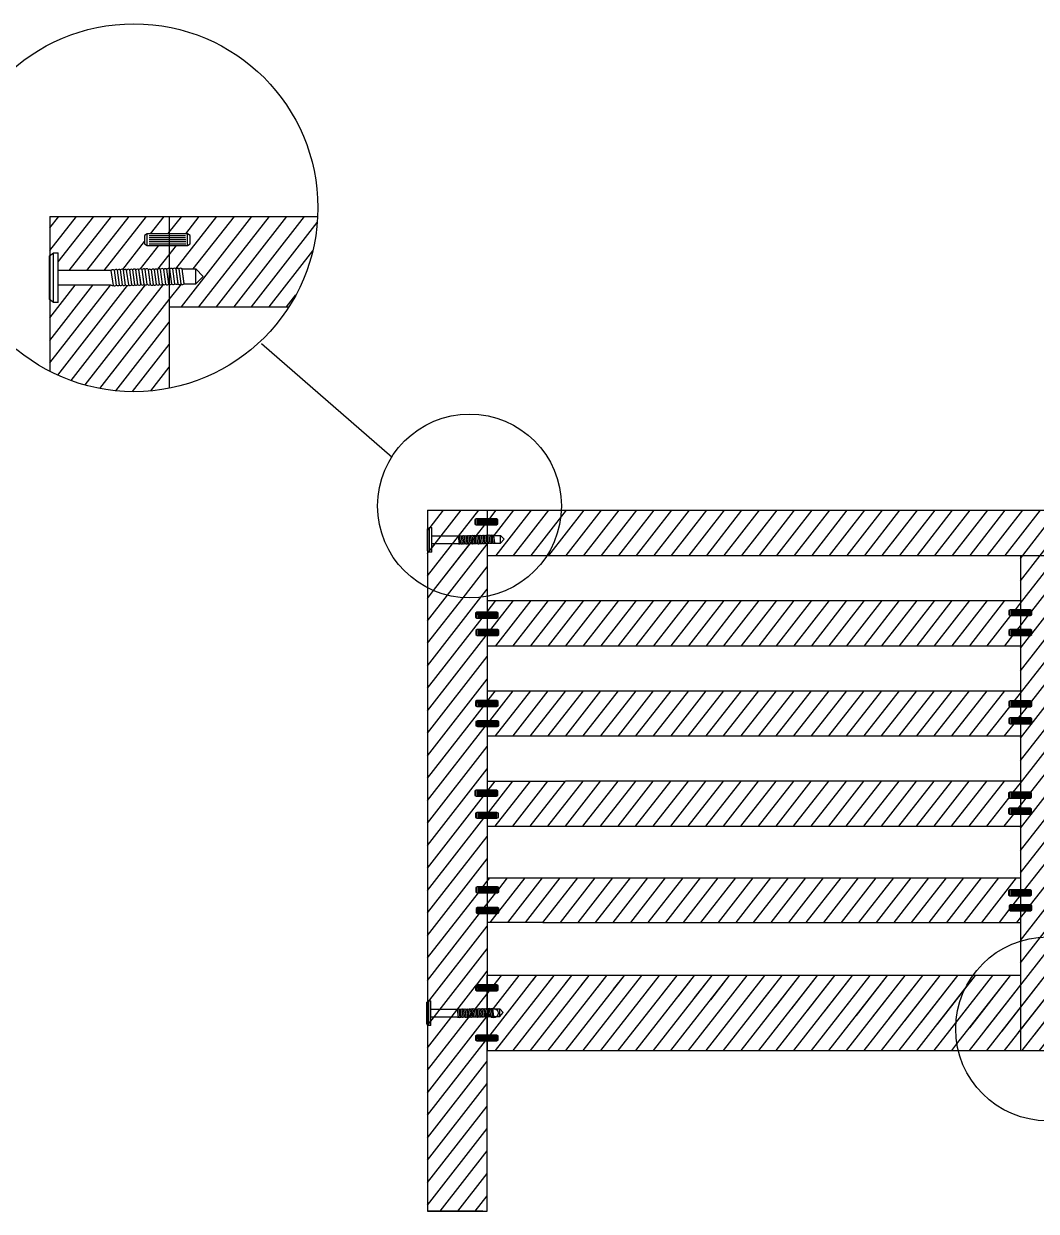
# Model space of a CAD drawing. Header units: centimetres. Extents: x 50 to 1431, y -211 to 1012.
# Drawn here: x 1164.3 to 1301.6, y 174.9 to 335.9 of the extents above; entities that cross this region are included whole.
import ezdxf

# ---------------------------------------------------------------- set-up
doc = ezdxf.new("R2010")
doc.units = ezdxf.units.CM
doc.header["$MEASUREMENT"] = 0
doc.layers.add('Chiodi', color=1, linetype='Continuous')
doc.layers.add('struttura', color=7, linetype='Continuous')
pattern_1 = [(52, (579.5637, 255.7226), (-1.47752, 1.1543653), [])]

msp = doc.modelspace()

# ---------------------------------------------------------------- hatches: boundary and pattern name
h = msp.add_hatch()
h.set_pattern_fill('ANSI31', color=256, scale=15, angle=7)
h.set_pattern_definition(pattern_1)
h.paths.add_polyline_path([(1180.69, 306.06), (1180.69, 307.19), (1181.06, 307.43), (1184.04, 307.43), (1184.04, 309.78), (1167.83, 309.78), (1167.83, 304.44), (1168.36, 304.82), (1168.99, 304.82), (1168.99, 302.45), (1176.18, 302.45, -0.38635), (1176.6, 302.47, -0.399895), (1177.02, 302.49, -0.373421), (1177.43, 302.51, -0.521011), (1177.85, 302.48, -0.38577), (1178.26, 302.5, -0.399895), (1178.69, 302.52, -0.373354), (1179.1, 302.53, -0.404719), (1179.53, 302.55, -0.361918), (1179.93, 302.56, -0.399895), (1180.36, 302.57, -0.373354), (1180.76, 302.59, -0.408153), (1181.2, 302.6), (1181.21, 302.53, -0.372902), (1181.62, 302.54, -0.399895), (1182.04, 302.56, -0.373354), (1182.45, 302.58, -0.388309), (1182.87, 302.6, -0.454283), (1183.28, 302.59, -0.38577), (1183.7, 302.62, -0.311142), (1184.04, 302.69), (1184.04, 305.83), (1181.06, 305.83)])
h = msp.add_hatch()
h.set_pattern_fill('ANSI31', color=256, scale=15, angle=7)
h.set_pattern_definition(pattern_1)
h.paths.add_polyline_path([(1204.15, 309.78), (1184.04, 309.78), (1184.04, 307.43), (1186.52, 307.43), (1186.89, 307.19), (1186.89, 306.06), (1186.52, 305.83), (1184.04, 305.83), (1184.04, 302.69, -0.078932), (1184.12, 302.63, -0.373354), (1184.53, 302.65, -0.424236), (1184.98, 302.65, -0.346547), (1185.36, 302.65, -0.412961), (1185.8, 302.65), (1187.63, 302.65), (1188.61, 301.64), (1187.63, 300.63), (1186.06, 300.63), (1186.05, 300.67, -0.42921), (1185.63, 300.63, -0.455072), (1185.19, 300.63, -0.375759), (1184.8, 300.64, -0.430376), (1184.37, 300.62, -0.311216), (1184.04, 300.55), (1184.04, 297.54), (1200.26, 297.54, 0.130951)])
h = msp.add_hatch()
h.set_pattern_fill('ANSI31', color=256, scale=15, angle=7)
h.set_pattern_definition(pattern_1)
h.paths.add_polyline_path([(1184.04, 300.55, -0.081794), (1183.96, 300.61, -0.43902), (1183.53, 300.59, -0.45849), (1183.14, 300.6, -0.433302), (1182.72, 300.57, -0.430376), (1182.29, 300.55, -0.403275), (1181.88, 300.53, -0.455072), (1181.44, 300.53, -0.379606), (1181.05, 300.54), (1181.04, 300.59, -0.446169), (1180.6, 300.56, -0.403275), (1180.19, 300.54, -0.434924), (1179.76, 300.53, -0.391239), (1179.36, 300.52, -0.430376), (1178.94, 300.51, -0.403275), (1178.53, 300.49, -0.455072), (1178.08, 300.49, -0.375759), (1177.7, 300.49, -0.430376), (1177.27, 300.48, -0.403275), (1176.86, 300.46, -0.400391), (1176.46, 300.42, -0.238896), (1176.18, 300.45), (1168.99, 300.45), (1168.99, 298.11), (1168.36, 298.11), (1167.83, 298.5), (1167.83, 288.8, 0.168914), (1184.04, 286.49)])
h = msp.add_hatch()
h.set_pattern_fill('ANSI31', color=256, scale=15, angle=7)
h.set_pattern_definition(pattern_1)
h.paths.add_polyline_path([(1229.44, 266.02), (1228.95, 265.51), (1228.14, 265.51, -0.374902), (1227.95, 265.51, -0.455072), (1227.73, 265.51, -0.375759), (1227.53, 265.51, -0.400391), (1227.33, 265.5), (1227.19, 266.51), (1227.19, 266.52), (1227.19, 266.51, -0.382872), (1227.4, 266.52, -0.424236), (1227.63, 266.52, -0.346547), (1227.82, 266.52, -0.412961), (1228.04, 266.52), (1228.95, 266.52)], flags=16)
h.paths.add_polyline_path([(1228.16, 265.53), (1228.17, 265.51), (1228.03, 266.52), (1228.03, 266.53)], flags=16)
h.paths.add_polyline_path([(1227.75, 265.53), (1227.75, 265.49), (1227.61, 266.51), (1227.61, 266.53)], flags=16)
h.paths.add_polyline_path([(1227.14, 267.97), (1225.46, 267.97), (1225.46, 268.65), (1225.65, 268.77), (1227.14, 268.77), (1227.14, 269.95), (1219.03, 269.95), (1219.03, 267.4), (1219.04, 267.41), (1219.04, 264.45), (1219.04, 259.45, 0.168675), (1227.14, 258.3), (1227.14, 265.37), (1226.93, 265.59, -0.756821), (1226.71, 265.5), (1226.53, 265.6, -0.670759), (1226.29, 265.46), (1226.11, 265.58, -0.655828), (1225.88, 265.44), (1225.69, 265.6, -0.670759), (1225.45, 265.46), (1225.27, 265.58, -0.65872), (1225.04, 265.44), (1224.85, 265.57, -0.670759), (1224.62, 265.44), (1224.44, 265.56, -0.675972), (1224.2, 265.42), (1224.02, 265.56, -0.670678), (1223.78, 265.42), (1223.6, 265.54, -0.675972), (1223.36, 265.41), (1223.32, 265.71, 1.263986), (1223.36, 265.41, 0.416131), (1223.57, 265.43, 0.417369), (1223.78, 265.45, 0.416151), (1223.99, 265.45, 0.402489), (1224.19, 265.46, 0.425715), (1224.41, 265.45, 0.417369), (1224.61, 265.46, 0.416151), (1224.82, 265.46, 0.417369), (1225.03, 265.48, 0.408472), (1225.24, 265.47, 0.417369), (1225.45, 265.49, 0.416151), (1225.66, 265.49, 0.445102), (1225.87, 265.48, 0.412353), (1226.08, 265.47, 0.417369), (1226.29, 265.48, 0.416151), (1226.5, 265.48, 0.417369), (1226.71, 265.5, 0.500433), (1226.91, 265.51, 0.422361), (1227.12, 265.5, 0.417369), (1227.33, 265.52, 0.416151), (1227.54, 265.52, 0.417369), (1227.75, 265.53, 0.412353), (1227.96, 265.52, 1.084062), (1228.13, 265.75), (1227.87, 266.42, 0.624444), (1227.61, 266.51, 0.382672), (1227.4, 266.52, 0.387103), (1227.19, 266.51, 0.386028), (1226.98, 266.5, 0.387103), (1226.78, 266.49, 0.453563), (1226.57, 266.5, 0.387555), (1226.36, 266.48, 0.387103), (1226.15, 266.47, 0.386028), (1225.94, 266.47, 0.387103), (1225.74, 266.45, 0.413343), (1225.52, 266.49, 0.387103), (1225.31, 266.48, 0.386028), (1225.1, 266.47, 0.387103), (1224.89, 266.46, 0.379238), (1224.69, 266.46, 0.387103), (1224.48, 266.45, 0.386028), (1224.27, 266.45, 0.387103), (1224.06, 266.43, 0.519115), (1223.85, 266.45, 0.387103), (1223.64, 266.44, 0.386028), (1223.43, 266.43, 1.078033), (1223.26, 266.18), (1223.26, 266.18, -1.081722), (1223.43, 266.43), (1223.6, 266.31, -0.679722), (1223.85, 266.45), (1223.88, 266.26, -1.234416), (1224.06, 266.43), (1224.23, 266.32, -0.675405), (1224.48, 266.46), (1224.64, 266.33, -0.663801), (1224.89, 266.48), (1225.06, 266.34, -0.675405), (1225.31, 266.49), (1225.48, 266.36, -0.684514), (1225.73, 266.5), (1225.9, 266.34, -0.675405), (1226.15, 266.48), (1226.32, 266.35, -0.679641), (1226.57, 266.5), (1226.6, 266.29, -1.176133), (1226.78, 266.49), (1226.94, 266.37, -0.54495), (1227.14, 266.54)])
h.paths.add_polyline_path([(1219.63, 266.42), (1219.63, 267.61), (1219.32, 267.61), (1219.32, 264.25), (1219.63, 264.25), (1219.63, 265.42), (1219.63, 265.42)], flags=16)
h = msp.add_hatch()
h.set_pattern_fill('ANSI31', color=256, scale=15, angle=7)
h.set_pattern_definition(pattern_1)
h.paths.add_polyline_path([(1378.75, 266.69), (1378.54, 266.7, -0.399853), (1378.74, 266.73), (1378.93, 266.59, -0.670759), (1379.16, 266.72), (1379.35, 266.6, -1.07062), (1379.64, 266.62), (1379.67, 268.38), (1378.32, 268.38), (1378.32, 268.26), (1378.13, 268.38), (1378.13, 268.95), (1378.32, 269.06), (1378.32, 268.95), (1379.69, 268.95), (1379.69, 269.95), (1227.14, 269.95), (1227.14, 268.65), (1228.38, 268.65), (1228.38, 268.77), (1228.56, 268.65), (1228.56, 268.09), (1228.38, 267.97), (1228.38, 268.09), (1227.14, 268.09), (1227.14, 263.83), (1311.8, 263.83), (1321.19, 263.83), (1379.69, 263.83), (1379.43, 266.61, 0.713017), (1379.17, 266.7, 0.416151), (1378.96, 266.7, 0.417369), (1378.75, 266.69, 1.235017), (1378.58, 266.46), (1378.68, 265.7), (1378.89, 265.69)])
h.paths.add_polyline_path([(1229.44, 266.02), (1228.95, 265.51), (1228.14, 265.51, -0.374902), (1227.95, 265.51, -0.455072), (1227.73, 265.51, -0.375759), (1227.53, 265.51, -0.400391), (1227.33, 265.5), (1227.19, 266.51), (1227.19, 266.52), (1227.19, 266.51, -0.382872), (1227.4, 266.52, -0.424236), (1227.63, 266.52, -0.346547), (1227.82, 266.52, -0.412961), (1228.04, 266.52), (1228.95, 266.52)], flags=16)
h.paths.add_polyline_path([(1228.16, 265.53), (1228.17, 265.51), (1228.03, 266.52), (1228.03, 266.53)], flags=16)
h.paths.add_polyline_path([(1227.75, 265.53), (1227.75, 265.49), (1227.61, 266.51), (1227.61, 266.53)], flags=16)
h.paths.add_polyline_path([(1377.06, 266.2), (1377.55, 266.71), (1378.33, 266.71), (1378.47, 265.7), (1378.47, 265.69), (1378.47, 265.7), (1377.55, 265.7)], flags=16)
h = msp.add_hatch()
h.set_pattern_fill('ANSI31', color=256, scale=15, angle=7)
h.set_pattern_definition(pattern_1)
h.paths.add_polyline_path([(1227.14, 265.37), (1226.93, 265.59, -0.756821), (1226.71, 265.5), (1226.53, 265.6, -0.670759), (1226.29, 265.46), (1226.11, 265.58, -0.655828), (1225.88, 265.44), (1225.69, 265.6, -0.670759), (1225.45, 265.46), (1225.27, 265.58, -0.65872), (1225.04, 265.44), (1224.85, 265.57, -0.670759), (1224.62, 265.44), (1224.44, 265.56, -0.675972), (1224.2, 265.42), (1224.02, 265.56, -0.670678), (1223.78, 265.42), (1223.6, 265.54, -0.675972), (1223.36, 265.41), (1223.36, 265.42), (1219.63, 265.42), (1219.63, 264.25), (1219.03, 264.25), (1219.03, 259.46, 0.168914), (1227.14, 258.3)])
h.paths.add_polyline_path([(1219.63, 266.42), (1219.63, 267.61), (1219.32, 267.61), (1219.32, 264.25), (1219.63, 264.25), (1219.63, 265.42), (1219.63, 265.42)], flags=16)
h = msp.add_hatch()
h.set_pattern_fill('ANSI31', color=256, scale=15, angle=7)
h.set_pattern_definition(pattern_1)
h.paths.add_polyline_path([(1307.41, 263.83), (1299.41, 263.83), (1299.41, 256.47), (1300.95, 256.47), (1300.95, 255.79), (1300.76, 255.67), (1299.41, 255.67), (1299.41, 253.79), (1300.95, 253.79), (1300.95, 253.1), (1300.76, 252.99), (1299.41, 252.99), (1299.41, 244.13), (1300.95, 244.13), (1300.95, 243.45), (1300.77, 243.33), (1299.41, 243.33), (1299.41, 241.81), (1300.95, 241.81), (1300.95, 241.13), (1300.77, 241.01), (1299.41, 241.01), (1299.41, 231.75), (1300.9, 231.75), (1300.9, 231.07), (1300.72, 230.95), (1299.41, 230.95), (1299.41, 229.57), (1300.9, 229.57), (1300.9, 228.89), (1300.72, 228.77), (1299.41, 228.77), (1299.41, 227.13), (1299.41, 221.01), (1299.41, 218.49), (1300.92, 218.49), (1300.92, 217.81), (1300.74, 217.69), (1299.41, 217.69), (1299.41, 216.48), (1300.97, 216.48), (1300.97, 215.8), (1300.78, 215.68), (1299.41, 215.68), (1299.41, 214.89), (1299.41, 211.56, -0.164876), (1307.41, 211.36), (1307.41, 214.89), (1307.41, 215.68), (1305.83, 215.68), (1305.83, 216.36), (1306.01, 216.48), (1307.41, 216.48), (1307.41, 217.69), (1305.78, 217.69), (1305.78, 218.38), (1305.97, 218.49), (1307.41, 218.49), (1307.41, 221.01), (1307.41, 227.13), (1307.41, 228.63), (1305.9, 228.63), (1305.9, 229.32), (1306.08, 229.43), (1307.41, 229.43), (1307.41, 230.91), (1305.85, 230.91), (1305.85, 231.59), (1306.04, 231.71), (1307.41, 231.71), (1307.41, 241.01), (1305.85, 241.01), (1305.85, 241.7), (1306.04, 241.81), (1307.41, 241.81), (1307.41, 243.38), (1305.81, 243.38), (1305.81, 244.06), (1305.99, 244.18), (1307.41, 244.18), (1307.41, 253.12), (1305.85, 253.12), (1305.85, 253.8), (1306.04, 253.92), (1307.41, 253.92), (1307.41, 255.76), (1305.81, 255.76), (1305.81, 256.44), (1305.99, 256.56), (1307.41, 256.56)])
h = msp.add_hatch()
h.set_pattern_fill('ANSI31', color=256, scale=15, angle=7)
h.set_pattern_definition(pattern_1)
h.paths.add_polyline_path([(1227.14, 240.62), (1225.61, 240.62), (1225.61, 241.3), (1225.8, 241.42), (1227.14, 241.42), (1227.14, 243.35), (1225.54, 243.35), (1225.54, 244.03), (1225.72, 244.15), (1227.14, 244.15), (1227.14, 245.48), (1227.14, 252.99), (1225.61, 252.99), (1225.61, 253.67), (1225.79, 253.79), (1227.14, 253.79), (1227.14, 255.34), (1225.54, 255.34), (1225.54, 256.02), (1225.72, 256.14), (1227.14, 256.14), (1227.14, 257.71), (1227.14, 258.3, -0.168914), (1219.03, 259.46), (1219.03, 174.95), (1227.14, 174.95), (1227.14, 196.72), (1227.14, 196.72), (1227.14, 198.02), (1225.54, 198.02), (1225.54, 198.7), (1225.72, 198.82), (1227.14, 198.82), (1227.14, 204.83), (1225.54, 204.83), (1225.54, 205.51), (1225.72, 205.63), (1227.14, 205.63), (1227.14, 206.9), (1227.14, 215.29), (1225.62, 215.29), (1225.62, 215.97), (1225.8, 216.09), (1227.14, 216.09), (1227.14, 218.12), (1225.6, 218.12), (1225.6, 218.8), (1225.79, 218.92), (1227.14, 218.92), (1227.14, 222.45), (1227.14, 228.2), (1225.55, 228.2), (1225.55, 228.88), (1225.73, 229), (1227.14, 229), (1227.14, 231.2), (1225.48, 231.2), (1225.48, 231.88), (1225.66, 232), (1227.14, 232), (1227.14, 233.24)])
h = msp.add_hatch()
h.set_pattern_fill('ANSI31', color=256, scale=15, angle=7)
h.set_pattern_definition(pattern_1)
h.paths.add_polyline_path([(1297.85, 256.35), (1298.03, 256.47), (1299.41, 256.47), (1299.41, 257.71), (1227.14, 257.71), (1227.14, 256.14), (1228.64, 256.14), (1228.64, 255.46), (1228.46, 255.34), (1227.14, 255.34), (1227.14, 253.79), (1228.71, 253.79), (1228.71, 253.11), (1228.53, 252.99), (1227.14, 252.99), (1227.14, 251.59), (1299.41, 251.59), (1299.41, 252.99), (1297.85, 252.99), (1297.85, 253.67), (1298.03, 253.79), (1299.41, 253.79), (1299.41, 255.67), (1297.85, 255.67)])
h = msp.add_hatch()
h.set_pattern_fill('ANSI31', color=256, scale=15, angle=7)
h.set_pattern_definition(pattern_1)
h.paths.add_polyline_path([(1299.41, 243.33), (1297.85, 243.33), (1297.85, 244.02), (1298.03, 244.13), (1299.41, 244.13), (1299.41, 245.48), (1227.14, 245.48), (1227.14, 244.15), (1228.64, 244.15), (1228.64, 243.46), (1228.46, 243.35), (1227.14, 243.35), (1227.14, 241.42), (1228.71, 241.42), (1228.71, 240.74), (1228.53, 240.62), (1227.14, 240.62), (1227.14, 239.36), (1299.41, 239.36), (1299.41, 241.01), (1297.85, 241.01), (1297.85, 241.7), (1298.03, 241.81), (1299.41, 241.81)])
h = msp.add_hatch()
h.set_pattern_fill('ANSI31', color=256, scale=15, angle=7)
h.set_pattern_definition(pattern_1)
h.paths.add_polyline_path([(1299.41, 230.95), (1297.8, 230.95), (1297.8, 231.63), (1297.99, 231.75), (1299.41, 231.75), (1299.41, 233.24), (1290.44, 233.24), (1237.73, 233.24), (1227.14, 233.24), (1227.14, 232), (1228.58, 232), (1228.58, 231.31), (1228.39, 231.2), (1227.14, 231.2), (1227.14, 229), (1228.65, 229), (1228.65, 228.32), (1228.46, 228.2), (1227.14, 228.2), (1227.14, 227.13), (1234.67, 227.13), (1293.49, 227.13), (1299.41, 227.13), (1299.41, 228.77), (1297.8, 228.77), (1297.8, 229.45), (1297.99, 229.57), (1299.41, 229.57)])
h = msp.add_hatch()
h.set_pattern_fill('ANSI31', color=256, scale=15, angle=7)
h.set_pattern_definition(pattern_1)
h.paths.add_polyline_path([(1297.82, 218.38), (1298, 218.49), (1299.41, 218.49), (1299.41, 220.13), (1293.49, 220.13), (1234.67, 220.13), (1227.14, 220.13), (1227.14, 218.92), (1228.7, 218.92), (1228.7, 218.24), (1228.52, 218.12), (1227.14, 218.12), (1227.14, 216.09), (1228.72, 216.09), (1228.72, 215.41), (1228.54, 215.29), (1227.14, 215.29), (1227.14, 214.1), (1234.67, 214.1), (1293.49, 214.1), (1299.41, 214.1), (1299.41, 214.89), (1299.41, 215.68), (1297.87, 215.68), (1297.87, 216.36), (1298.05, 216.48), (1299.41, 216.48), (1299.41, 217.69), (1297.82, 217.69)])
h = msp.add_hatch()
h.set_pattern_fill('ANSI31', color=256, scale=15, angle=7)
h.set_pattern_definition(pattern_1)
h.paths.add_polyline_path([(1307.41, 211.36, 0.164876), (1299.41, 211.56), (1299.41, 206.9), (1307.41, 206.9)])
h = msp.add_hatch()
h.set_pattern_fill('ANSI31', color=256, scale=15, angle=7)
h.set_pattern_definition(pattern_1)
h.paths.add_polyline_path([(1292.97, 206.9), (1227.14, 206.9), (1227.14, 205.63), (1228.64, 205.63), (1228.64, 204.95), (1228.45, 204.83), (1227.14, 204.83), (1227.14, 198.82), (1228.64, 198.82), (1228.64, 198.14), (1228.45, 198.02), (1227.14, 198.02), (1227.14, 196.72), (1291, 196.72, -0.059662), (1290.65, 199.66, -0.156219)])
h.paths.add_polyline_path([(1229.32, 201.87), (1228.83, 201.36), (1228.42, 201.36, -0.391459), (1227.55, 201.33, -0.238948), (1227.42, 201.36), (1227.4, 201.53, -0.161103), (1227.35, 201.93), (1227.29, 202.37, -0.42316), (1227.51, 202.37, -0.313276), (1227.69, 202.38, -0.242884), (1228.27, 202.37), (1228.83, 202.37)], flags=16)
h.paths.add_polyline_path([(1227.83, 201.36, -0.400391), (1227.63, 201.34), (1227.49, 202.35), (1227.49, 202.38), (1227.66, 202.24, -0.679722), (1227.91, 202.38), (1228.05, 201.38), (1228.05, 201.36), (1228.05, 201.38, -0.42921)], flags=0)
h = msp.add_hatch()
h.set_pattern_fill('ANSI31', color=256, scale=15, angle=7)
h.set_pattern_definition(pattern_1)
edge = h.paths.add_edge_path()
edge.add_line((1379.69, 206.9), (1227.14, 206.9))
edge.add_line((1321.19, 196.72), (1379.35, 196.72))
edge.add_line((1311.46, 196.72), (1321.19, 196.72))
h = msp.add_hatch()
h.set_pattern_fill('ANSI31', color=256, scale=15, angle=7)
h.set_pattern_definition(pattern_1)
edge = h.paths.add_edge_path()
edge.add_line((1379.69, 206.9), (1227.14, 206.9))
edge.add_line((1379.69, 206.9), (1379.69, 196.72))
edge.add_line((1379.35, 196.72), (1379.69, 196.72))
edge.add_line((1321.19, 196.72), (1379.35, 196.72))
h = msp.add_hatch()
h.set_pattern_fill('ANSI31', color=256, scale=15, angle=7)
h.set_pattern_definition(pattern_1)
h.paths.add_polyline_path([(1313.26, 206.9), (1292.97, 206.9, 0.156219), (1290.65, 199.66, 0.059662), (1291, 196.72), (1311.46, 196.72), (1315.22, 196.72, 0.059662), (1315.58, 199.66, 0.156219)], flags=17)

# ---------------------------------------------------------------- linework, layer by layer
msp.add_line((1214.25, 277.09), (1196.54, 292.52))
for centre, radius in [((1179.25, 310.95), 24.93), ((1224.74, 270.53), 12.46), ((1303.11, 199.66), 12.46)]:
    msp.add_circle(centre, radius)
at = {"layer": 'Chiodi'}
for p, q in [((1181.06, 307.43), (1180.69, 307.19)), ((1186.52, 307.43), (1181.06, 307.43)), ((1181.06, 305.83), (1181.06, 307.43)), ((1186.89, 307.19), (1186.52, 307.43)), ((1186.52, 305.83), (1186.52, 307.43)), ((1180.69, 307.19), (1180.69, 306.06)), ((1180.69, 306.06), (1181.06, 305.83)), ((1181.06, 305.83), (1186.52, 305.83)), ((1181.29, 307.19), (1186.25, 307.19)), ((1181.3, 306.91), (1186.25, 306.91)), ((1181.3, 306.63), (1186.26, 306.63)), ((1181.3, 306.07), (1186.26, 306.07)), ((1181.31, 306.36), (1186.27, 306.36)), ((1186.52, 305.83), (1186.89, 306.06)), ((1186.89, 306.06), (1186.89, 307.19)), ((1225.65, 268.77), (1225.46, 268.65)), ((1228.38, 268.77), (1225.65, 268.77)), ((1225.65, 267.97), (1225.65, 268.77)), ((1228.56, 268.65), (1228.38, 268.77)), ((1228.38, 267.97), (1228.38, 268.77)), ((1225.46, 268.65), (1225.46, 268.09)), ((1225.46, 268.09), (1225.65, 267.97)), ((1225.65, 267.97), (1228.38, 267.97)), ((1225.77, 268.65), (1228.24, 268.65)), ((1225.77, 268.51), (1228.25, 268.51)), ((1225.77, 268.37), (1228.25, 268.37)), ((1225.77, 268.24), (1228.25, 268.24)), ((1225.77, 268.09), (1228.25, 268.09)), ((1228.38, 267.97), (1228.56, 268.09)), ((1228.56, 268.09), (1228.56, 268.65)), ((1225.72, 256.14), (1225.54, 256.02)), ((1225.54, 256.02), (1225.54, 255.46)), ((1228.46, 256.14), (1225.72, 256.14)), ((1225.72, 255.34), (1225.72, 256.14)), ((1225.84, 256.02), (1228.32, 256.02)), ((1228.64, 256.02), (1228.46, 256.14)), ((1228.46, 255.34), (1228.46, 256.14)), ((1228.64, 255.46), (1228.64, 256.02)), ((1298.03, 256.47), (1297.85, 256.35)), ((1297.85, 256.35), (1297.85, 255.79)), ((1300.76, 256.47), (1298.03, 256.47)), ((1298.03, 255.67), (1298.03, 256.47)), ((1298.15, 256.35), (1300.63, 256.35)), ((1298.15, 256.21), (1300.63, 256.21)), ((1298.15, 256.07), (1300.63, 256.07)), ((1298.16, 255.93), (1300.64, 255.93)), ((1300.95, 256.35), (1300.76, 256.47)), ((1300.76, 255.67), (1300.76, 256.47)), ((1300.95, 255.79), (1300.95, 256.35)), ((1225.54, 255.46), (1225.72, 255.34)), ((1225.72, 255.34), (1228.46, 255.34)), ((1225.84, 255.88), (1228.32, 255.88)), ((1225.85, 255.74), (1228.32, 255.74)), ((1225.85, 255.61), (1228.33, 255.61)), ((1225.85, 255.46), (1228.33, 255.46)), ((1228.46, 255.34), (1228.64, 255.46)), ((1297.85, 255.79), (1298.03, 255.67)), ((1298.03, 255.67), (1300.76, 255.67)), ((1298.15, 255.79), (1300.63, 255.79)), ((1300.76, 255.67), (1300.95, 255.79)), ((1225.79, 253.79), (1225.61, 253.67)), ((1225.61, 253.67), (1225.61, 253.11)), ((1225.61, 253.11), (1225.79, 252.99)), ((1228.53, 253.79), (1225.79, 253.79)), ((1225.79, 252.99), (1225.79, 253.79)), ((1225.79, 252.99), (1228.53, 252.99)), ((1225.91, 253.67), (1228.39, 253.67)), ((1225.92, 253.53), (1228.39, 253.53)), ((1225.92, 253.39), (1228.4, 253.39)), ((1225.92, 253.25), (1228.4, 253.25)), ((1225.92, 253.11), (1228.4, 253.11)), ((1228.71, 253.67), (1228.53, 253.79)), ((1228.53, 252.99), (1228.53, 253.79)), ((1228.53, 252.99), (1228.71, 253.11)), ((1228.71, 253.11), (1228.71, 253.67)), ((1298.03, 253.79), (1297.85, 253.67)), ((1297.85, 253.67), (1297.85, 253.1)), ((1297.85, 253.1), (1298.03, 252.99)), ((1300.76, 253.79), (1298.03, 253.79)), ((1298.03, 252.99), (1298.03, 253.79)), ((1298.03, 252.99), (1300.76, 252.99)), ((1298.15, 253.67), (1300.63, 253.67)), ((1298.15, 253.53), (1300.63, 253.53)), ((1298.15, 253.39), (1300.63, 253.39)), ((1298.15, 253.11), (1300.63, 253.11)), ((1298.16, 253.25), (1300.64, 253.25)), ((1300.95, 253.67), (1300.76, 253.79)), ((1300.76, 252.99), (1300.76, 253.79)), ((1300.76, 252.99), (1300.95, 253.1)), ((1300.95, 253.1), (1300.95, 253.67)), ((1225.72, 244.15), (1225.54, 244.03)), ((1225.54, 244.03), (1225.54, 243.46)), ((1225.54, 243.46), (1225.72, 243.35)), ((1228.46, 244.15), (1225.72, 244.15)), ((1225.72, 243.35), (1225.72, 244.15)), ((1225.72, 243.35), (1228.46, 243.35)), ((1225.84, 244.03), (1228.32, 244.03)), ((1225.84, 243.89), (1228.32, 243.89)), ((1225.85, 243.74), (1228.32, 243.74)), ((1225.85, 243.61), (1228.33, 243.61)), ((1225.85, 243.46), (1228.33, 243.46)), ((1228.64, 244.03), (1228.46, 244.15)), ((1228.46, 243.35), (1228.46, 244.15)), ((1228.46, 243.35), (1228.64, 243.46)), ((1228.64, 243.46), (1228.64, 244.03)), ((1298.03, 244.13), (1297.85, 244.02)), ((1297.85, 244.02), (1297.85, 243.45)), ((1297.85, 243.45), (1298.03, 243.33)), ((1300.77, 244.13), (1298.03, 244.13)), ((1298.03, 243.33), (1298.03, 244.13)), ((1298.03, 243.33), (1300.77, 243.33)), ((1298.15, 244.02), (1300.63, 244.02)), ((1298.15, 243.88), (1300.63, 243.88)), ((1298.15, 243.73), (1300.63, 243.73)), ((1298.16, 243.6), (1300.64, 243.6)), ((1298.16, 243.45), (1300.63, 243.45)), ((1300.95, 244.02), (1300.77, 244.13)), ((1300.77, 243.33), (1300.77, 244.13)), ((1300.77, 243.33), (1300.95, 243.45)), ((1300.95, 243.45), (1300.95, 244.02)), ((1225.8, 241.42), (1225.61, 241.3)), ((1228.53, 241.42), (1225.8, 241.42)), ((1225.8, 240.62), (1225.8, 241.42)), ((1228.71, 241.3), (1228.53, 241.42)), ((1228.53, 240.62), (1228.53, 241.42)), ((1298.03, 241.81), (1297.85, 241.7)), ((1297.85, 241.7), (1297.85, 241.13)), ((1300.77, 241.81), (1298.03, 241.81)), ((1298.03, 241.01), (1298.03, 241.81)), ((1298.15, 241.7), (1300.63, 241.7)), ((1298.15, 241.56), (1300.63, 241.56)), ((1298.15, 241.41), (1300.63, 241.41)), ((1300.95, 241.7), (1300.77, 241.81)), ((1300.77, 241.01), (1300.77, 241.81)), ((1300.95, 241.13), (1300.95, 241.7)), ((1225.61, 241.3), (1225.61, 240.74)), ((1225.61, 240.74), (1225.8, 240.62)), ((1225.8, 240.62), (1228.53, 240.62)), ((1225.92, 241.3), (1228.39, 241.3)), ((1225.92, 241.17), (1228.4, 241.17)), ((1225.92, 241.02), (1228.4, 241.02)), ((1225.92, 240.89), (1228.4, 240.89)), ((1225.92, 240.74), (1228.4, 240.74)), ((1228.53, 240.62), (1228.71, 240.74)), ((1228.71, 240.74), (1228.71, 241.3)), ((1297.85, 241.13), (1298.03, 241.01)), ((1298.03, 241.01), (1300.77, 241.01)), ((1298.16, 241.28), (1300.64, 241.28)), ((1298.16, 241.13), (1300.63, 241.13)), ((1300.77, 241.01), (1300.95, 241.13)), ((1225.66, 232), (1225.48, 231.88)), ((1225.48, 231.88), (1225.48, 231.31)), ((1228.39, 232), (1225.66, 232)), ((1225.66, 231.2), (1225.66, 232)), ((1225.78, 231.88), (1228.26, 231.88)), ((1228.58, 231.88), (1228.39, 232)), ((1228.39, 231.2), (1228.39, 232)), ((1228.58, 231.31), (1228.58, 231.88)), ((1297.99, 231.75), (1297.8, 231.63)), ((1300.72, 231.75), (1297.99, 231.75)), ((1297.99, 230.95), (1297.99, 231.75)), ((1300.9, 231.63), (1300.72, 231.75)), ((1300.72, 230.95), (1300.72, 231.75)), ((1225.48, 231.31), (1225.66, 231.2)), ((1225.66, 231.2), (1228.39, 231.2)), ((1225.78, 231.74), (1228.26, 231.74)), ((1225.78, 231.6), (1228.26, 231.6)), ((1225.78, 231.32), (1228.26, 231.32)), ((1225.79, 231.46), (1228.26, 231.46)), ((1228.39, 231.2), (1228.58, 231.31)), ((1297.8, 231.63), (1297.8, 231.07)), ((1297.8, 231.07), (1297.99, 230.95)), ((1297.99, 230.95), (1300.72, 230.95)), ((1298.1, 231.63), (1300.58, 231.63)), ((1298.11, 231.49), (1300.58, 231.49)), ((1298.11, 231.35), (1300.59, 231.35)), ((1298.11, 231.22), (1300.59, 231.22)), ((1298.11, 231.07), (1300.59, 231.07)), ((1300.72, 230.95), (1300.9, 231.07)), ((1300.9, 231.07), (1300.9, 231.63)), ((1225.73, 229), (1225.55, 228.88)), ((1225.55, 228.88), (1225.55, 228.32)), ((1228.46, 229), (1225.73, 229)), ((1225.73, 228.2), (1225.73, 229)), ((1225.85, 228.88), (1228.33, 228.88)), ((1225.85, 228.74), (1228.33, 228.74)), ((1225.85, 228.6), (1228.33, 228.6)), ((1228.65, 228.88), (1228.46, 229)), ((1228.46, 228.2), (1228.46, 229)), ((1228.65, 228.32), (1228.65, 228.88)), ((1297.99, 229.57), (1297.8, 229.45)), ((1297.8, 229.45), (1297.8, 228.89)), ((1297.8, 228.89), (1297.99, 228.77)), ((1300.72, 229.57), (1297.99, 229.57)), ((1297.99, 228.77), (1297.99, 229.57)), ((1297.99, 228.77), (1300.72, 228.77)), ((1298.1, 229.45), (1300.58, 229.45)), ((1298.11, 229.31), (1300.58, 229.31)), ((1298.11, 229.17), (1300.59, 229.17)), ((1298.11, 229.03), (1300.59, 229.03)), ((1298.11, 228.89), (1300.59, 228.89)), ((1300.9, 229.45), (1300.72, 229.57)), ((1300.72, 228.77), (1300.72, 229.57)), ((1300.72, 228.77), (1300.9, 228.89)), ((1300.9, 228.89), (1300.9, 229.45)), ((1225.55, 228.32), (1225.73, 228.2)), ((1225.73, 228.2), (1228.46, 228.2)), ((1225.85, 228.32), (1228.33, 228.32)), ((1225.86, 228.46), (1228.34, 228.46)), ((1228.46, 228.2), (1228.65, 228.32)), ((1225.79, 218.92), (1225.6, 218.8)), ((1228.52, 218.92), (1225.79, 218.92)), ((1225.79, 218.12), (1225.79, 218.92)), ((1228.7, 218.8), (1228.52, 218.92)), ((1228.52, 218.12), (1228.52, 218.92)), ((1225.6, 218.8), (1225.6, 218.24)), ((1225.6, 218.24), (1225.79, 218.12)), ((1225.79, 218.12), (1228.52, 218.12)), ((1225.9, 218.8), (1228.38, 218.8)), ((1225.91, 218.66), (1228.38, 218.66)), ((1225.91, 218.52), (1228.39, 218.52)), ((1225.91, 218.38), (1228.39, 218.38)), ((1225.91, 218.24), (1228.39, 218.24)), ((1228.52, 218.12), (1228.7, 218.24)), ((1228.7, 218.24), (1228.7, 218.8)), ((1298, 218.49), (1297.82, 218.38)), ((1297.82, 218.38), (1297.82, 217.81)), ((1297.82, 217.81), (1298, 217.69)), ((1300.74, 218.49), (1298, 218.49)), ((1298, 217.69), (1298, 218.49)), ((1298, 217.69), (1300.74, 217.69)), ((1298.12, 218.38), (1300.6, 218.38)), ((1298.12, 218.24), (1300.6, 218.24)), ((1298.12, 218.09), (1300.6, 218.09)), ((1298.13, 217.96), (1300.61, 217.96)), ((1298.13, 217.81), (1300.6, 217.81)), ((1300.92, 218.38), (1300.74, 218.49)), ((1300.74, 217.69), (1300.74, 218.49)), ((1300.74, 217.69), (1300.92, 217.81)), ((1300.92, 217.81), (1300.92, 218.38)), ((1225.8, 216.09), (1225.62, 215.97)), ((1225.62, 215.97), (1225.62, 215.41)), ((1228.54, 216.09), (1225.8, 216.09)), ((1225.8, 215.29), (1225.8, 216.09)), ((1225.92, 215.97), (1228.4, 215.97)), ((1225.92, 215.83), (1228.4, 215.83)), ((1225.92, 215.69), (1228.4, 215.69)), ((1228.72, 215.97), (1228.54, 216.09)), ((1228.54, 215.29), (1228.54, 216.09)), ((1228.72, 215.41), (1228.72, 215.97)), ((1298.05, 216.48), (1297.87, 216.36)), ((1297.87, 216.36), (1297.87, 215.8)), ((1297.87, 215.8), (1298.05, 215.68)), ((1300.78, 216.48), (1298.05, 216.48)), ((1298.05, 215.68), (1298.05, 216.48)), ((1298.05, 215.68), (1300.78, 215.68)), ((1298.17, 216.36), (1300.65, 216.36)), ((1298.17, 216.22), (1300.65, 216.22)), ((1298.17, 216.08), (1300.65, 216.08)), ((1298.17, 215.8), (1300.65, 215.8)), ((1298.18, 215.94), (1300.65, 215.94)), ((1300.97, 216.36), (1300.78, 216.48)), ((1300.78, 215.68), (1300.78, 216.48)), ((1300.78, 215.68), (1300.97, 215.8)), ((1300.97, 215.8), (1300.97, 216.36)), ((1225.62, 215.41), (1225.8, 215.29)), ((1225.8, 215.29), (1228.54, 215.29)), ((1225.93, 215.56), (1228.41, 215.56)), ((1225.93, 215.41), (1228.4, 215.41)), ((1228.54, 215.29), (1228.72, 215.41)), ((1225.72, 205.63), (1225.54, 205.51)), ((1225.54, 205.51), (1225.54, 204.95)), ((1225.54, 204.95), (1225.72, 204.83)), ((1228.45, 205.63), (1225.72, 205.63)), ((1225.72, 204.83), (1225.72, 205.63)), ((1225.72, 204.83), (1228.45, 204.83)), ((1225.84, 205.51), (1228.32, 205.51)), ((1225.84, 205.37), (1228.32, 205.37)), ((1225.84, 205.23), (1228.32, 205.23)), ((1225.84, 204.95), (1228.32, 204.95)), ((1225.85, 205.09), (1228.32, 205.09)), ((1228.64, 205.51), (1228.45, 205.63)), ((1228.45, 204.83), (1228.45, 205.63)), ((1228.45, 204.83), (1228.64, 204.95)), ((1228.64, 204.95), (1228.64, 205.51)), ((1225.72, 198.82), (1225.54, 198.7)), ((1225.54, 198.7), (1225.54, 198.14)), ((1225.54, 198.14), (1225.72, 198.02)), ((1228.45, 198.82), (1225.72, 198.82)), ((1225.72, 198.02), (1225.72, 198.82)), ((1225.72, 198.02), (1228.45, 198.02)), ((1225.84, 198.7), (1228.32, 198.7)), ((1225.84, 198.56), (1228.32, 198.56)), ((1225.84, 198.42), (1228.32, 198.42)), ((1225.84, 198.14), (1228.32, 198.14)), ((1225.85, 198.28), (1228.32, 198.28)), ((1228.64, 198.7), (1228.45, 198.82)), ((1228.45, 198.02), (1228.45, 198.82)), ((1228.45, 198.02), (1228.64, 198.14)), ((1228.64, 198.14), (1228.64, 198.7))]:
    msp.add_line(p, q, dxfattribs=at)
at = {"layer": 'Chiodi', "color": 2}
for p, q in [((1167.82, 304.43), (1168.36, 304.82)), ((1167.82, 298.51), (1167.82, 304.43)), ((1168.36, 298.11), (1168.36, 304.82)), ((1168.36, 304.82), (1168.99, 304.82)), ((1168.99, 302.45), (1168.99, 304.83)), ((1180.62, 300.58), (1180.35, 302.58)), ((1180.62, 300.54), (1180.35, 302.56)), ((1181.04, 300.57), (1180.77, 302.59)), ((1181.04, 300.59), (1180.77, 302.59)), ((1181.48, 300.58), (1181.2, 302.57)), ((1182.31, 300.57), (1182.03, 302.57)), ((1182.73, 300.55), (1182.45, 302.58)), ((1182.73, 300.58), (1182.45, 302.58)), ((1183.14, 300.6), (1182.87, 302.6)), ((1183.56, 300.57), (1183.28, 302.59)), ((1183.97, 300.59), (1183.7, 302.62)), ((1183.97, 300.62), (1183.7, 302.62)), ((1184.39, 300.64), (1184.12, 302.64)), ((1184.39, 300.6), (1184.12, 302.62)), ((1184.81, 300.63), (1184.53, 302.65)), ((1184.81, 300.65), (1184.53, 302.65)), ((1185.23, 300.68), (1184.95, 302.67)), ((1185.22, 300.6), (1184.95, 302.62)), ((1185.64, 300.62), (1185.37, 302.65)), ((1185.64, 300.65), (1185.37, 302.64)), ((1186.06, 300.67), (1185.78, 302.67)), ((1186.06, 300.63), (1185.78, 302.65)), ((1185.78, 302.65), (1187.63, 302.65)), ((1187.63, 300.63), (1187.63, 302.65)), ((1188.61, 301.64), (1187.63, 302.65)), ((1176.18, 302.45), (1168.99, 302.45)), ((1168.99, 300.45), (1168.99, 302.45)), ((1176.46, 300.42), (1176.18, 302.45)), ((1176.87, 300.45), (1176.6, 302.47)), ((1176.87, 300.47), (1176.6, 302.47)), ((1177.29, 300.5), (1177.01, 302.5)), ((1177.29, 300.46), (1177.01, 302.48)), ((1177.71, 300.48), (1177.43, 302.51)), ((1177.71, 300.51), (1177.43, 302.51)), ((1178.12, 300.45), (1177.85, 302.48)), ((1178.54, 300.48), (1178.26, 302.5)), ((1178.54, 300.5), (1178.26, 302.5)), ((1178.96, 300.53), (1178.68, 302.53)), ((1178.96, 300.49), (1178.68, 302.51)), ((1179.38, 300.51), (1179.1, 302.54)), ((1179.37, 300.54), (1179.1, 302.53)), ((1179.79, 300.51), (1179.51, 302.53)), ((1179.79, 300.56), (1179.52, 302.56)), ((1180.21, 300.53), (1179.93, 302.56)), ((1180.2, 300.56), (1179.93, 302.55)), ((1181.48, 300.5), (1181.2, 302.52)), ((1181.89, 300.52), (1181.62, 302.55)), ((1181.89, 300.55), (1181.62, 302.54)), ((1182.31, 300.53), (1182.03, 302.55)), ((1187.63, 300.63), (1188.61, 301.64)), ((1168.99, 298.11), (1168.99, 300.48)), ((1176.18, 300.45), (1168.99, 300.45)), ((1186.06, 300.63), (1187.63, 300.63)), ((1168.36, 298.11), (1167.82, 298.51)), ((1168.99, 298.11), (1168.36, 298.11)), ((1219.04, 267.41), (1219.32, 267.61)), ((1219.04, 264.45), (1219.04, 267.41)), ((1219.32, 264.25), (1219.32, 267.61)), ((1219.32, 267.61), (1219.63, 267.61)), ((1219.63, 266.42), (1219.63, 267.61)), ((1223.23, 266.42), (1219.63, 266.42)), ((1219.63, 265.42), (1219.63, 266.42)), ((1223.36, 265.41), (1223.23, 266.42)), ((1223.57, 265.42), (1223.43, 266.43)), ((1223.57, 265.43), (1223.43, 266.43)), ((1223.78, 265.42), (1223.64, 266.44)), ((1223.78, 265.45), (1223.64, 266.44)), ((1223.99, 265.44), (1223.85, 266.45)), ((1223.99, 265.45), (1223.85, 266.45)), ((1224.2, 265.42), (1224.06, 266.43)), ((1224.41, 265.43), (1224.27, 266.45)), ((1224.41, 265.45), (1224.27, 266.45)), ((1224.61, 265.46), (1224.48, 266.46)), ((1224.62, 265.44), (1224.48, 266.45)), ((1224.82, 265.45), (1224.69, 266.46)), ((1224.82, 265.46), (1224.69, 266.46)), ((1225.03, 265.48), (1224.89, 266.48)), ((1225.03, 265.45), (1224.89, 266.46)), ((1225.24, 265.46), (1225.1, 266.47)), ((1225.24, 265.47), (1225.1, 266.47)), ((1225.45, 265.49), (1225.31, 266.49)), ((1225.45, 265.47), (1225.31, 266.48)), ((1225.66, 265.48), (1225.52, 266.49)), ((1225.66, 265.49), (1225.52, 266.49)), ((1225.87, 265.48), (1225.74, 266.48)), ((1225.87, 265.44), (1225.74, 266.46)), ((1226.08, 265.46), (1225.94, 266.47)), ((1226.08, 265.47), (1225.94, 266.47)), ((1226.29, 265.48), (1226.15, 266.48)), ((1226.29, 265.46), (1226.15, 266.47)), ((1226.5, 265.47), (1226.36, 266.48)), ((1226.5, 265.48), (1226.36, 266.48)), ((1226.71, 265.5), (1226.57, 266.5)), ((1226.91, 265.48), (1226.78, 266.49)), ((1227.12, 265.49), (1226.98, 266.5)), ((1227.12, 265.5), (1226.98, 266.5)), ((1227.33, 265.52), (1227.19, 266.52)), ((1227.33, 265.5), (1227.19, 266.51)), ((1227.54, 265.51), (1227.4, 266.52)), ((1227.54, 265.52), (1227.4, 266.52)), ((1227.75, 265.53), (1227.61, 266.53)), ((1227.75, 265.49), (1227.61, 266.51)), ((1227.96, 265.51), (1227.82, 266.52)), ((1227.96, 265.52), (1227.82, 266.52)), ((1228.16, 265.53), (1228.03, 266.53)), ((1228.17, 265.51), (1228.03, 266.52)), ((1228.03, 266.52), (1228.95, 266.52)), ((1228.95, 265.51), (1228.95, 266.52)), ((1229.44, 266.02), (1228.95, 266.52)), ((1228.95, 265.51), (1229.44, 266.02)), ((1219.32, 264.25), (1219.04, 264.45)), ((1219.63, 264.25), (1219.32, 264.25)), ((1219.63, 264.25), (1219.63, 265.44)), ((1223.23, 265.42), (1219.63, 265.42)), ((1228.17, 265.51), (1228.95, 265.51)), ((1218.93, 203.26), (1219.2, 203.45)), ((1218.93, 200.3), (1218.93, 203.26)), ((1219.2, 200.1), (1219.2, 203.45)), ((1219.2, 203.45), (1219.51, 203.45)), ((1219.51, 202.27), (1219.51, 203.46)), ((1223.11, 202.27), (1219.51, 202.27)), ((1219.51, 201.27), (1219.51, 202.27)), ((1219.51, 200.1), (1219.51, 201.29)), ((1223.11, 201.27), (1219.51, 201.27)), ((1223.25, 201.26), (1223.11, 202.27)), ((1223.46, 201.27), (1223.32, 202.28)), ((1223.45, 201.28), (1223.32, 202.28)), ((1223.66, 201.29), (1223.53, 202.29)), ((1223.67, 201.27), (1223.53, 202.28)), ((1223.87, 201.29), (1223.74, 202.3)), ((1223.87, 201.3), (1223.74, 202.3)), ((1224.08, 201.27), (1223.94, 202.28)), ((1224.29, 201.28), (1224.15, 202.29)), ((1224.29, 201.29), (1224.15, 202.29)), ((1224.5, 201.31), (1224.36, 202.31)), ((1224.5, 201.29), (1224.36, 202.3)), ((1224.71, 201.3), (1224.57, 202.31)), ((1224.71, 201.31), (1224.57, 202.31)), ((1224.92, 201.32), (1224.78, 202.32)), ((1224.91, 201.3), (1224.78, 202.31)), ((1225.12, 201.31), (1224.98, 202.32)), ((1225.12, 201.32), (1224.98, 202.32)), ((1225.33, 201.33), (1225.19, 202.33)), ((1225.33, 201.31), (1225.19, 202.32)), ((1225.54, 201.33), (1225.4, 202.34)), ((1225.54, 201.34), (1225.4, 202.34)), ((1225.76, 201.33), (1225.62, 202.33)), ((1225.76, 201.29), (1225.62, 202.3)), ((1225.97, 201.3), (1225.83, 202.32)), ((1225.96, 201.32), (1225.83, 202.32)), ((1226.17, 201.33), (1226.04, 202.33)), ((1226.18, 201.31), (1226.04, 202.32)), ((1226.38, 201.32), (1226.25, 202.33)), ((1226.38, 201.33), (1226.25, 202.33)), ((1226.59, 201.35), (1226.45, 202.34)), ((1226.8, 201.33), (1226.66, 202.34)), ((1227.01, 201.34), (1226.87, 202.35)), ((1227.01, 201.35), (1226.87, 202.35)), ((1227.22, 201.34), (1227.08, 202.36)), ((1227.21, 201.37), (1227.08, 202.36)), ((1227.42, 201.36), (1227.29, 202.37)), ((1227.42, 201.37), (1227.29, 202.37)), ((1227.63, 201.38), (1227.49, 202.38)), ((1227.63, 201.34), (1227.49, 202.35)), ((1227.84, 201.35), (1227.7, 202.37)), ((1227.84, 201.37), (1227.7, 202.37)), ((1228.05, 201.38), (1227.91, 202.38)), ((1228.05, 201.36), (1227.91, 202.37)), ((1227.91, 202.37), (1228.83, 202.37)), ((1228.05, 201.36), (1228.83, 201.36)), ((1228.83, 201.36), (1228.83, 202.37)), ((1229.32, 201.87), (1228.83, 202.37)), ((1228.83, 201.36), (1229.32, 201.87)), ((1219.2, 200.1), (1218.93, 200.3)), ((1219.51, 200.1), (1219.2, 200.1))]:
    msp.add_line(p, q, dxfattribs=at)
at = {"layer": 'Chiodi'}
msp.add_circle((1227.97, 201.81), 0.634, dxfattribs=at)
at = {"layer": 'Chiodi', "color": 2}
for centre, radius, start, end in [((1176.82, 302.26), 0.311, 50.9942, 135.7306), ((1177.24, 302.26), 0.311, 50.9942, 135.7306), ((1177.63, 302.35), 0.254, 30.9257, 140.8227), ((1178.07, 302.26), 0.311, 50.9942, 135.7306), ((1178.49, 302.29), 0.311, 50.9942, 135.7306), ((1178.9, 302.29), 0.311, 50.9942, 135.7306), ((1179.32, 302.32), 0.311, 50.9942, 135.7306), ((1179.73, 302.31), 0.311, 50.9942, 135.7306), ((1180.15, 302.34), 0.311, 50.9942, 135.7306), ((1180.57, 302.35), 0.311, 50.9942, 135.7306), ((1180.99, 302.37), 0.311, 50.9942, 135.7306), ((1181.42, 302.3), 0.311, 50.9942, 135.7306), ((1181.84, 302.33), 0.311, 50.9942, 135.7306), ((1182.26, 302.33), 0.311, 50.9942, 135.7306), ((1182.67, 302.36), 0.311, 50.9942, 135.7306), ((1183.07, 302.42), 0.272, 39.6958, 137.4217), ((1183.5, 302.37), 0.311, 50.9942, 135.7306), ((1183.92, 302.4), 0.311, 50.9942, 135.7306), ((1184.34, 302.41), 0.311, 50.9942, 135.7306), ((1184.76, 302.43), 0.311, 50.9942, 135.7306), ((1185.17, 302.4), 0.311, 50.9942, 135.7306), ((1185.59, 302.43), 0.311, 50.9942, 135.7306), ((1176.4, 302.23), 0.311, 50.9942, 135.7306), ((1176.34, 300.71), 0.309, 237.3587, 291.1023), ((1176.64, 300.66), 0.294, 231.5831, 321.9581), ((1177.06, 300.68), 0.294, 231.5831, 321.9581), ((1177.47, 300.69), 0.294, 231.5831, 321.9581), ((1177.89, 300.71), 0.294, 231.5831, 318.8699), ((1178.31, 300.68), 0.294, 231.5831, 321.9581), ((1178.72, 300.71), 0.294, 231.5831, 321.9581), ((1179.14, 300.72), 0.294, 231.5831, 321.9581), ((1179.56, 300.74), 0.294, 231.5831, 321.9581), ((1179.97, 300.74), 0.294, 231.5831, 321.9581), ((1180.39, 300.76), 0.294, 231.5831, 321.9581), ((1180.81, 300.77), 0.294, 231.5831, 321.9581), ((1181.25, 300.76), 0.294, 231.5831, 321.9581), ((1181.66, 300.73), 0.294, 231.5831, 321.9581), ((1182.08, 300.75), 0.294, 231.5831, 321.9581), ((1182.49, 300.76), 0.294, 231.5831, 321.9581), ((1182.91, 300.79), 0.294, 231.5831, 321.9581), ((1183.34, 300.76), 0.253, 219.324, 325.6636), ((1183.74, 300.8), 0.294, 231.5831, 321.9581), ((1184.16, 300.83), 0.294, 231.5831, 321.9581), ((1184.58, 300.83), 0.294, 231.5831, 321.9581), ((1184.99, 300.86), 0.294, 231.5831, 321.9581), ((1185.41, 300.83), 0.294, 231.5831, 321.9581), ((1185.83, 300.85), 0.294, 231.5831, 321.9581), ((1223.34, 266.31), 0.155, 50.9942, 135.7306), ((1223.55, 266.32), 0.155, 50.9942, 135.7306), ((1223.75, 266.33), 0.155, 50.9942, 135.7306), ((1223.95, 266.37), 0.127, 30.9257, 140.8227), ((1224.17, 266.33), 0.155, 50.9942, 135.7306), ((1224.38, 266.34), 0.155, 50.9942, 135.7306), ((1224.59, 266.34), 0.155, 50.9942, 135.7306), ((1224.8, 266.35), 0.155, 50.9942, 135.7306), ((1225, 266.35), 0.155, 50.9942, 135.7306), ((1225.21, 266.36), 0.155, 50.9942, 135.7306), ((1225.42, 266.37), 0.155, 50.9942, 135.7306), ((1225.63, 266.38), 0.155, 50.9942, 135.7306), ((1225.85, 266.35), 0.155, 50.9942, 135.7306), ((1226.06, 266.36), 0.155, 50.9942, 135.7306), ((1226.26, 266.36), 0.155, 50.9942, 135.7306), ((1226.47, 266.38), 0.155, 50.9942, 135.7306), ((1226.67, 266.4), 0.136, 39.6958, 137.4217), ((1226.89, 266.38), 0.155, 50.9942, 135.7306), ((1227.1, 266.4), 0.155, 50.9942, 135.7306), ((1227.3, 266.4), 0.155, 50.9942, 135.7306), ((1227.51, 266.41), 0.155, 50.9942, 135.7306), ((1227.72, 266.4), 0.155, 50.9942, 135.7306), ((1227.93, 266.41), 0.155, 50.9942, 135.7306), ((1223.31, 265.55), 0.154, 237.3587, 291.1023), ((1223.46, 265.52), 0.147, 231.5831, 321.9581), ((1223.66, 265.54), 0.147, 231.5831, 321.9581), ((1223.87, 265.54), 0.147, 231.5831, 321.9581), ((1224.08, 265.55), 0.147, 231.5831, 318.8699), ((1224.29, 265.54), 0.147, 231.5831, 321.9581), ((1224.5, 265.55), 0.147, 231.5831, 321.9581), ((1224.71, 265.55), 0.147, 231.5831, 321.9581), ((1224.92, 265.57), 0.147, 231.5831, 321.9581), ((1225.12, 265.56), 0.147, 231.5831, 321.9581), ((1225.33, 265.58), 0.147, 231.5831, 321.9581), ((1225.54, 265.58), 0.147, 231.5831, 321.9581), ((1225.76, 265.57), 0.147, 231.5831, 321.9581), ((1225.97, 265.56), 0.147, 231.5831, 321.9581), ((1226.17, 265.57), 0.147, 231.5831, 321.9581), ((1226.38, 265.58), 0.147, 231.5831, 321.9581), ((1226.59, 265.59), 0.147, 231.5831, 321.9581), ((1226.81, 265.58), 0.127, 219.324, 325.6636), ((1227.01, 265.59), 0.147, 231.5831, 321.9581), ((1227.21, 265.61), 0.147, 231.5831, 321.9581), ((1227.42, 265.61), 0.147, 231.5831, 321.9581), ((1227.63, 265.62), 0.147, 231.5831, 321.9581), ((1227.84, 265.61), 0.147, 231.5831, 321.9581), ((1228.05, 265.62), 0.147, 231.5831, 321.9581), ((1223.22, 202.16), 0.155, 50.9942, 135.7306), ((1223.19, 201.4), 0.154, 237.3587, 291.1023), ((1223.34, 201.37), 0.147, 231.5831, 321.9581), ((1223.43, 202.17), 0.155, 50.9942, 135.7306), ((1223.55, 201.38), 0.147, 231.5831, 321.9581), ((1223.64, 202.18), 0.155, 50.9942, 135.7306), ((1223.76, 201.39), 0.147, 231.5831, 321.9581), ((1223.83, 202.22), 0.127, 30.9257, 140.8227), ((1223.97, 201.4), 0.147, 231.5831, 318.8699), ((1224.05, 202.17), 0.155, 50.9942, 135.7306), ((1224.17, 201.39), 0.147, 231.5831, 321.9581), ((1224.26, 202.19), 0.155, 50.9942, 135.7306), ((1224.38, 201.4), 0.147, 231.5831, 321.9581), ((1224.47, 202.19), 0.155, 50.9942, 135.7306), ((1224.59, 201.4), 0.147, 231.5831, 321.9581), ((1224.68, 202.2), 0.155, 50.9942, 135.7306), ((1224.8, 201.41), 0.147, 231.5831, 321.9581), ((1224.89, 202.2), 0.155, 50.9942, 135.7306), ((1225.01, 201.41), 0.147, 231.5831, 321.9581), ((1225.1, 202.21), 0.155, 50.9942, 135.7306), ((1225.21, 201.42), 0.147, 231.5831, 321.9581), ((1225.3, 202.22), 0.155, 50.9942, 135.7306), ((1225.42, 201.43), 0.147, 231.5831, 321.9581), ((1225.51, 202.23), 0.155, 50.9942, 135.7306), ((1225.64, 201.42), 0.147, 231.5831, 321.9581), ((1225.73, 202.19), 0.155, 50.9942, 135.7306), ((1225.85, 201.41), 0.147, 231.5831, 321.9581), ((1225.94, 202.21), 0.155, 50.9942, 135.7306), ((1226.06, 201.42), 0.147, 231.5831, 321.9581), ((1226.15, 202.21), 0.155, 50.9942, 135.7306), ((1226.27, 201.42), 0.147, 231.5831, 321.9581), ((1226.36, 202.22), 0.155, 50.9942, 135.7306), ((1226.48, 201.44), 0.147, 231.5831, 321.9581), ((1226.55, 202.25), 0.136, 39.6958, 137.4217), ((1226.69, 201.43), 0.127, 219.324, 325.6636), ((1226.77, 202.23), 0.155, 50.9942, 135.7306), ((1226.89, 201.44), 0.147, 231.5831, 321.9581), ((1226.98, 202.24), 0.155, 50.9942, 135.7306), ((1227.1, 201.46), 0.147, 231.5831, 321.9581), ((1227.19, 202.25), 0.155, 50.9942, 135.7306), ((1227.31, 201.46), 0.147, 231.5831, 321.9581), ((1227.4, 202.26), 0.155, 50.9942, 135.7306), ((1227.52, 201.47), 0.147, 231.5831, 321.9581), ((1227.6, 202.24), 0.155, 50.9942, 135.7306), ((1227.72, 201.46), 0.147, 231.5831, 321.9581), ((1227.81, 202.26), 0.155, 50.9942, 135.7306), ((1227.93, 201.47), 0.147, 231.5831, 321.9581)]:
    msp.add_arc(centre, radius, start, end, dxfattribs=at)
at = {"layer": 'struttura'}
for p, q in [((1167.83, 309.78), (1167.83, 288.8)), ((1167.83, 309.78), (1184.04, 309.78)), ((1184.04, 309.78), (1184.04, 286.49)), ((1184.04, 309.78), (1204.15, 309.78)), ((1184.04, 309.78), (1184.04, 297.54)), ((1184.04, 297.54), (1200.26, 297.54)), ((1219.03, 269.95), (1219.03, 174.95)), ((1219.03, 269.95), (1227.14, 269.95)), ((1227.14, 269.95), (1227.14, 222.45)), ((1227.14, 269.95), (1379.69, 269.95)), ((1227.14, 269.95), (1227.14, 263.83)), ((1227.14, 263.83), (1311.8, 263.83)), ((1299.41, 263.83), (1299.41, 227.13)), ((1227.14, 257.71), (1299.41, 257.71)), ((1227.14, 257.71), (1227.14, 251.59)), ((1227.14, 251.59), (1299.41, 251.59)), ((1227.14, 245.48), (1299.41, 245.48)), ((1227.14, 245.48), (1227.14, 239.36)), ((1227.14, 239.36), (1299.41, 239.36)), ((1227.14, 233.24), (1237.73, 233.24)), ((1227.14, 233.24), (1227.14, 227.13)), ((1290.44, 233.24), (1237.73, 233.24)), ((1299.41, 233.24), (1290.44, 233.24)), ((1227.14, 227.13), (1234.67, 227.13)), ((1234.67, 227.13), (1293.49, 227.13)), ((1293.49, 227.13), (1299.41, 227.13)), ((1299.41, 227.13), (1299.41, 221.01)), ((1227.14, 222.45), (1227.14, 206.95)), ((1299.41, 221.01), (1299.41, 214.89)), ((1227.14, 220.13), (1234.67, 220.13)), ((1234.67, 220.13), (1293.49, 220.13)), ((1293.49, 220.13), (1299.41, 220.13)), ((1234.67, 214.1), (1227.14, 214.1)), ((1234.67, 214.1), (1293.49, 214.1)), ((1293.49, 214.1), (1299.41, 214.1)), ((1299.41, 214.89), (1299.41, 206.9)), ((1227.14, 174.95), (1227.14, 206.95)), ((1227.14, 206.9), (1227.14, 196.72)), ((1299.41, 206.9), (1227.14, 206.9)), ((1299.41, 206.9), (1299.41, 196.72)), ((1227.14, 196.72), (1311.46, 196.72)), ((1226.52, 174.95), (1219.03, 174.95)), ((1219.03, 174.95), (1227.14, 174.95))]:
    msp.add_line(p, q, dxfattribs=at)

doc.saveas('drawing.dxf')
